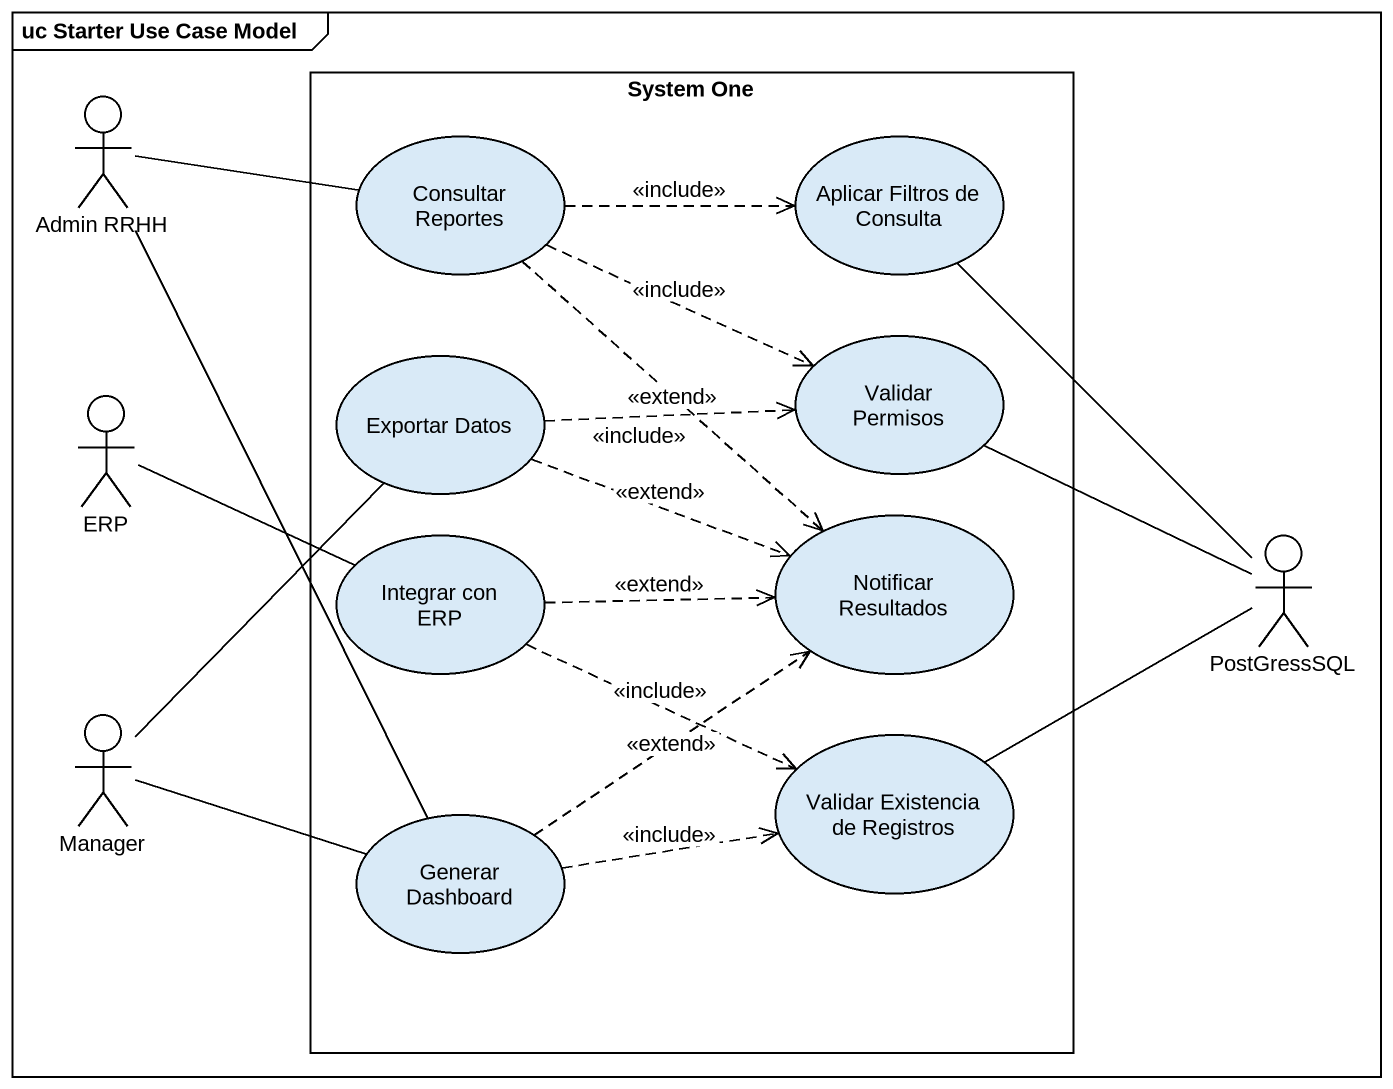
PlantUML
@startuml
mainframe uc Starter Use Case Model
actor "Admin RRHH" as Admin_RRHH
rectangle "System One" as System_One {
  usecase "Consultar Reportes" as Consultar_Reportes
  usecase "Aplicar Filtros de Consulta" as Aplicar_Filtros_de_Consulta
  usecase "Exportar Datos" as Exportar_Datos
  usecase "Validar Permisos" as Validar_Permisos
  usecase "Integrar con ERP" as Integrar_con_ERP
  usecase "Notificar Resultados" as Notificar_Resultados
  usecase "Validar Existencia de Registros" as Validar_Existencia_de
  usecase "Generar Dashboard" as Generar_Dashboard
}
actor ERP
actor PostGressSQL
actor Manager
Admin_RRHH -right- Consultar_Reportes
Admin_RRHH -- Generar_Dashboard
Consultar_Reportes .right.> Aplicar_Filtros_de_Consulta : <<include>>
Consultar_Reportes .right.> Validar_Permisos : <<include>>
Consultar_Reportes ..> Notificar_Resultados : <<extend>>
ERP -right- Integrar_con_ERP
Exportar_Datos .right.> Validar_Permisos : <<include>>
Exportar_Datos .right.> Notificar_Resultados : <<extend>>
Integrar_con_ERP .right.> Notificar_Resultados : <<extend>>
Integrar_con_ERP .right.> Validar_Existencia_de : <<include>>
PostGressSQL -up- Aplicar_Filtros_de_Consulta
PostGressSQL -left- Validar_Permisos
PostGressSQL -left- Validar_Existencia_de
Manager -up- Exportar_Datos
Manager -right- Generar_Dashboard
Generar_Dashboard .up.> Notificar_Resultados : <<extend>>
Generar_Dashboard .right.> Validar_Existencia_de : <<include>>
@enduml
